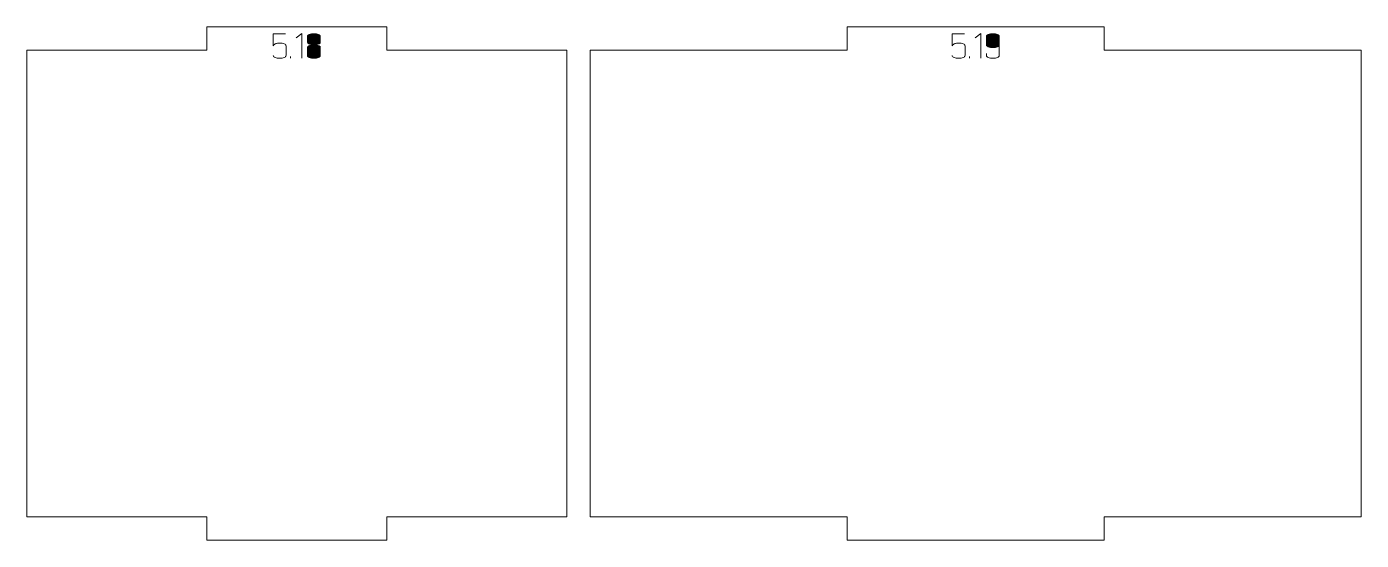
# Model space of a CAD drawing. Header units: centimetres. Extents: x -158 to 228, y -202 to 254.
# Drawn here: x 210.68 to 227.84, y 101.42 to 108.02 of the extents above; entities that cross this region are included whole.
import ezdxf

# ---------------------------------------------------------------- set-up
doc = ezdxf.new("R2010")
doc.units = ezdxf.units.CM
doc.header["$MEASUREMENT"] = 0
doc.layers.add('Capa 1', color=7, linetype='Continuous')

msp = doc.modelspace()

# ---------------------------------------------------------------- hatches: boundary and pattern name
at = {"layer": 'Capa 1', "true_color": 0x3e4095}
h = msp.add_hatch(color=175, dxfattribs=at)
edge = h.paths.add_edge_path()
edge.add_spline(control_points=[(213.93517, 107.61091), (213.91163, 107.61091), (213.89198, 107.61435), (213.87624, 107.62123), (213.86049, 107.62811), (213.85262, 107.63644), (213.85262, 107.64622), (213.85262, 107.63644), (213.86049, 107.62811), (213.87624, 107.62123), (213.89198, 107.61435), (213.91163, 107.61091), (213.93517, 107.61091), (213.95871, 107.61091), (213.97836, 107.61435), (213.9941, 107.62123), (214.00985, 107.62811), (214.01772, 107.63644), (214.01772, 107.64622), (214.01772, 107.64622), (214.01772, 107.77188), (214.01772, 107.77188), (214.01772, 107.78167), (214.00985, 107.79), (213.9941, 107.79688), (213.97836, 107.80376), (213.95871, 107.8072), (213.93517, 107.8072), (213.91377, 107.80536), (213.89726, 107.80291), (213.88564, 107.79986), (213.87402, 107.7968), (213.86302, 107.78747), (213.85262, 107.77188), (213.85262, 107.77188), (213.85262, 107.92735), (213.85262, 107.92735), (213.85262, 107.92735), (214.01222, 107.92735), (214.01222, 107.92735), (214.01222, 107.92735), (213.85262, 107.92735), (213.85262, 107.92735), (213.85262, 107.92735), (213.85262, 107.77188), (213.85262, 107.77188), (213.86302, 107.78747), (213.87402, 107.7968), (213.88564, 107.79986), (213.89726, 107.80291), (213.91377, 107.80536), (213.93517, 107.8072), (213.95871, 107.8072), (213.97836, 107.80376), (213.9941, 107.79688), (214.00985, 107.79), (214.01772, 107.78167), (214.01772, 107.77188), (214.01772, 107.77188), (214.01772, 107.64622), (214.01772, 107.64622), (214.01772, 107.63644), (214.00985, 107.62811), (213.9941, 107.62123), (213.97836, 107.61435), (213.95871, 107.61091), (213.93517, 107.61091)], knot_values=[0, 0, 0, 0, 0.04545455, 0.04545455, 0.04545455, 0.09090909, 0.09090909, 0.09090909, 0.13636364, 0.13636364, 0.13636364, 0.18181818, 0.18181818, 0.18181818, 0.22727273, 0.22727273, 0.22727273, 0.27272727, 0.27272727, 0.27272727, 0.31818182, 0.31818182, 0.31818182, 0.36363636, 0.36363636, 0.36363636, 0.40909091, 0.40909091, 0.40909091, 0.45454545, 0.45454545, 0.45454545, 0.5, 0.5, 0.5, 0.54545455, 0.54545455, 0.54545455, 0.59090909, 0.59090909, 0.59090909, 0.63636364, 0.63636364, 0.63636364, 0.68181818, 0.68181818, 0.68181818, 0.72727273, 0.72727273, 0.72727273, 0.77272727, 0.77272727, 0.77272727, 0.81818182, 0.81818182, 0.81818182, 0.86363636, 0.86363636, 0.86363636, 0.90909091, 0.90909091, 0.90909091, 0.95454545, 0.95454545, 0.95454545, 1, 1, 1, 1], degree=3, periodic=1)
h = msp.add_hatch(color=175, dxfattribs=at)
edge = h.paths.add_edge_path()
edge.add_spline(control_points=[(214.22226, 107.92781), (214.22226, 107.92781), (214.14613, 107.87507), (214.14613, 107.87507), (214.14613, 107.87507), (214.22226, 107.92781), (214.22226, 107.92781), (214.22226, 107.92781), (214.22226, 107.61091), (214.22226, 107.61091), (214.22226, 107.61091), (214.22226, 107.92781), (214.22226, 107.92781)], knot_values=[0, 0, 0, 0, 0.25, 0.25, 0.25, 0.5, 0.5, 0.5, 0.75, 0.75, 0.75, 1, 1, 1, 1], degree=3, periodic=1)
h = msp.add_hatch(color=175, dxfattribs=at)
edge = h.paths.add_edge_path()
edge.add_spline(control_points=[(214.29289, 107.81774), (214.29289, 107.80979), (214.29855, 107.80261), (214.30986, 107.79619), (214.32117, 107.78977), (214.34303, 107.78549), (214.37544, 107.78335), (214.40785, 107.78549), (214.42971, 107.78977), (214.44102, 107.79619), (214.45233, 107.80261), (214.45799, 107.80979), (214.45799, 107.81774), (214.45799, 107.81774), (214.45799, 107.89204), (214.45799, 107.89204), (214.45799, 107.90182), (214.45012, 107.91015), (214.43437, 107.91703), (214.41863, 107.92391), (214.39898, 107.92735), (214.37544, 107.92735), (214.3519, 107.92735), (214.33225, 107.92391), (214.31651, 107.91703), (214.30076, 107.91015), (214.29289, 107.90182), (214.29289, 107.89204), (214.29289, 107.89204), (214.29289, 107.81774), (214.29289, 107.81774)], knot_values=[0, 0, 0, 0, 0.1, 0.1, 0.1, 0.2, 0.2, 0.2, 0.3, 0.3, 0.3, 0.4, 0.4, 0.4, 0.5, 0.5, 0.5, 0.6, 0.6, 0.6, 0.7, 0.7, 0.7, 0.8, 0.8, 0.8, 0.9, 0.9, 0.9, 1, 1, 1, 1], degree=3, periodic=1)
h = msp.add_hatch(color=175, dxfattribs=at)
edge = h.paths.add_edge_path()
edge.add_spline(control_points=[(214.37544, 107.61091), (214.3519, 107.61091), (214.33225, 107.61435), (214.31651, 107.62123), (214.30076, 107.62811), (214.29289, 107.63644), (214.29289, 107.64622), (214.29289, 107.64622), (214.29289, 107.74941), (214.29289, 107.74941), (214.29289, 107.75767), (214.29855, 107.76485), (214.30986, 107.77096), (214.32117, 107.77708), (214.34303, 107.78121), (214.37544, 107.78335), (214.34303, 107.78549), (214.32117, 107.78977), (214.30986, 107.79619), (214.29855, 107.80261), (214.29289, 107.80979), (214.29289, 107.81774), (214.29289, 107.81774), (214.29289, 107.89204), (214.29289, 107.89204), (214.29289, 107.90182), (214.30076, 107.91015), (214.31651, 107.91703), (214.33225, 107.92391), (214.3519, 107.92735), (214.37544, 107.92735), (214.39898, 107.92735), (214.41863, 107.92391), (214.43437, 107.91703), (214.45012, 107.91015), (214.45799, 107.90182), (214.45799, 107.89204), (214.45799, 107.89204), (214.45799, 107.81774), (214.45799, 107.81774), (214.45799, 107.80979), (214.45233, 107.80261), (214.44102, 107.79619), (214.42971, 107.78977), (214.40785, 107.78549), (214.37544, 107.78335), (214.40785, 107.78121), (214.42971, 107.77708), (214.44102, 107.77096), (214.45233, 107.76485), (214.45799, 107.75767), (214.45799, 107.74941), (214.45799, 107.74941), (214.45799, 107.64622), (214.45799, 107.64622), (214.45799, 107.63644), (214.45012, 107.62811), (214.43437, 107.62123), (214.41863, 107.61435), (214.39898, 107.61091), (214.37544, 107.61091)], knot_values=[0, 0, 0, 0, 0.05, 0.05, 0.05, 0.1, 0.1, 0.1, 0.15, 0.15, 0.15, 0.2, 0.2, 0.2, 0.25, 0.25, 0.25, 0.3, 0.3, 0.3, 0.35, 0.35, 0.35, 0.4, 0.4, 0.4, 0.45, 0.45, 0.45, 0.5, 0.5, 0.5, 0.55, 0.55, 0.55, 0.6, 0.6, 0.6, 0.65, 0.65, 0.65, 0.7, 0.7, 0.7, 0.75, 0.75, 0.75, 0.8, 0.8, 0.8, 0.85, 0.85, 0.85, 0.9, 0.9, 0.9, 0.95, 0.95, 0.95, 1, 1, 1, 1], degree=3, periodic=1)
h = msp.add_hatch(color=175, dxfattribs=at)
edge = h.paths.add_edge_path()
edge.add_spline(control_points=[(222.66238, 107.61091), (222.63884, 107.61091), (222.61919, 107.61435), (222.60345, 107.62123), (222.5877, 107.62811), (222.57983, 107.63644), (222.57983, 107.64622), (222.57983, 107.63644), (222.5877, 107.62811), (222.60345, 107.62123), (222.61919, 107.61435), (222.63884, 107.61091), (222.66238, 107.61091), (222.68592, 107.61091), (222.70557, 107.61435), (222.72131, 107.62123), (222.73706, 107.62811), (222.74493, 107.63644), (222.74493, 107.64622), (222.74493, 107.64622), (222.74493, 107.77188), (222.74493, 107.77188), (222.74493, 107.78167), (222.73706, 107.79), (222.72131, 107.79688), (222.70557, 107.80376), (222.68592, 107.8072), (222.66238, 107.8072), (222.64098, 107.80536), (222.62447, 107.80291), (222.61285, 107.79986), (222.60123, 107.7968), (222.59023, 107.78747), (222.57983, 107.77188), (222.57983, 107.77188), (222.57983, 107.92735), (222.57983, 107.92735), (222.57983, 107.92735), (222.73943, 107.92735), (222.73943, 107.92735), (222.73943, 107.92735), (222.57983, 107.92735), (222.57983, 107.92735), (222.57983, 107.92735), (222.57983, 107.77188), (222.57983, 107.77188), (222.59023, 107.78747), (222.60123, 107.7968), (222.61285, 107.79986), (222.62447, 107.80291), (222.64098, 107.80536), (222.66238, 107.8072), (222.68592, 107.8072), (222.70557, 107.80376), (222.72131, 107.79688), (222.73706, 107.79), (222.74493, 107.78167), (222.74493, 107.77188), (222.74493, 107.77188), (222.74493, 107.64622), (222.74493, 107.64622), (222.74493, 107.63644), (222.73706, 107.62811), (222.72131, 107.62123), (222.70557, 107.61435), (222.68592, 107.61091), (222.66238, 107.61091)], knot_values=[0, 0, 0, 0, 0.04545455, 0.04545455, 0.04545455, 0.09090909, 0.09090909, 0.09090909, 0.13636364, 0.13636364, 0.13636364, 0.18181818, 0.18181818, 0.18181818, 0.22727273, 0.22727273, 0.22727273, 0.27272727, 0.27272727, 0.27272727, 0.31818182, 0.31818182, 0.31818182, 0.36363636, 0.36363636, 0.36363636, 0.40909091, 0.40909091, 0.40909091, 0.45454545, 0.45454545, 0.45454545, 0.5, 0.5, 0.5, 0.54545455, 0.54545455, 0.54545455, 0.59090909, 0.59090909, 0.59090909, 0.63636364, 0.63636364, 0.63636364, 0.68181818, 0.68181818, 0.68181818, 0.72727273, 0.72727273, 0.72727273, 0.77272727, 0.77272727, 0.77272727, 0.81818182, 0.81818182, 0.81818182, 0.86363636, 0.86363636, 0.86363636, 0.90909091, 0.90909091, 0.90909091, 0.95454545, 0.95454545, 0.95454545, 1, 1, 1, 1], degree=3, periodic=1)
h = msp.add_hatch(color=175, dxfattribs=at)
edge = h.paths.add_edge_path()
edge.add_spline(control_points=[(222.94947, 107.92781), (222.94947, 107.92781), (222.87334, 107.87507), (222.87334, 107.87507), (222.87334, 107.87507), (222.94947, 107.92781), (222.94947, 107.92781), (222.94947, 107.92781), (222.94947, 107.61091), (222.94947, 107.61091), (222.94947, 107.61091), (222.94947, 107.92781), (222.94947, 107.92781)], knot_values=[0, 0, 0, 0, 0.25, 0.25, 0.25, 0.5, 0.5, 0.5, 0.75, 0.75, 0.75, 1, 1, 1, 1], degree=3, periodic=1)
h = msp.add_hatch(color=175, dxfattribs=at)
edge = h.paths.add_edge_path()
edge.add_spline(control_points=[(223.0201, 107.78472), (223.0201, 107.77494), (223.02797, 107.76661), (223.04372, 107.75973), (223.05946, 107.75285), (223.07911, 107.74941), (223.10265, 107.74941), (223.12589, 107.7488), (223.14545, 107.75163), (223.16135, 107.75789), (223.17725, 107.76416), (223.1852, 107.77311), (223.1852, 107.78472), (223.1852, 107.78472), (223.1852, 107.89204), (223.1852, 107.89204), (223.1852, 107.90182), (223.17733, 107.91015), (223.16158, 107.91703), (223.14584, 107.92391), (223.12619, 107.92735), (223.10265, 107.92735), (223.07911, 107.92735), (223.05946, 107.92391), (223.04372, 107.91703), (223.02797, 107.91015), (223.0201, 107.90182), (223.0201, 107.89204), (223.0201, 107.89204), (223.0201, 107.78472), (223.0201, 107.78472)], knot_values=[0, 0, 0, 0, 0.1, 0.1, 0.1, 0.2, 0.2, 0.2, 0.3, 0.3, 0.3, 0.4, 0.4, 0.4, 0.5, 0.5, 0.5, 0.6, 0.6, 0.6, 0.7, 0.7, 0.7, 0.8, 0.8, 0.8, 0.9, 0.9, 0.9, 1, 1, 1, 1], degree=3, periodic=1)
h = msp.add_hatch(color=175, dxfattribs=at)
edge = h.paths.add_edge_path()
edge.add_spline(control_points=[(223.10265, 107.61091), (223.07911, 107.61091), (223.05946, 107.61435), (223.04372, 107.62123), (223.02797, 107.62811), (223.0201, 107.63644), (223.0201, 107.64622), (223.0201, 107.64622), (223.0201, 107.67145), (223.0201, 107.67145), (223.0201, 107.67145), (223.0201, 107.64622), (223.0201, 107.64622), (223.0201, 107.63644), (223.02797, 107.62811), (223.04372, 107.62123), (223.05946, 107.61435), (223.07911, 107.61091), (223.10265, 107.61091), (223.12619, 107.61091), (223.14584, 107.61435), (223.16158, 107.62123), (223.17733, 107.62811), (223.1852, 107.63644), (223.1852, 107.64622), (223.1852, 107.64622), (223.1852, 107.78472), (223.1852, 107.78472), (223.1852, 107.77311), (223.17725, 107.76416), (223.16135, 107.75789), (223.14545, 107.75163), (223.12589, 107.7488), (223.10265, 107.74941), (223.07911, 107.74941), (223.05946, 107.75285), (223.04372, 107.75973), (223.02797, 107.76661), (223.0201, 107.77494), (223.0201, 107.78472), (223.0201, 107.78472), (223.0201, 107.89204), (223.0201, 107.89204), (223.0201, 107.90182), (223.02797, 107.91015), (223.04372, 107.91703), (223.05946, 107.92391), (223.07911, 107.92735), (223.10265, 107.92735), (223.12619, 107.92735), (223.14584, 107.92391), (223.16158, 107.91703), (223.17733, 107.91015), (223.1852, 107.90182), (223.1852, 107.89204), (223.1852, 107.89204), (223.1852, 107.78472), (223.1852, 107.78472), (223.1852, 107.78472), (223.1852, 107.64622), (223.1852, 107.64622), (223.1852, 107.63644), (223.17733, 107.62811), (223.16158, 107.62123), (223.14584, 107.61435), (223.12619, 107.61091), (223.10265, 107.61091)], knot_values=[0, 0, 0, 0, 0.04545455, 0.04545455, 0.04545455, 0.09090909, 0.09090909, 0.09090909, 0.13636364, 0.13636364, 0.13636364, 0.18181818, 0.18181818, 0.18181818, 0.22727273, 0.22727273, 0.22727273, 0.27272727, 0.27272727, 0.27272727, 0.31818182, 0.31818182, 0.31818182, 0.36363636, 0.36363636, 0.36363636, 0.40909091, 0.40909091, 0.40909091, 0.45454545, 0.45454545, 0.45454545, 0.5, 0.5, 0.5, 0.54545455, 0.54545455, 0.54545455, 0.59090909, 0.59090909, 0.59090909, 0.63636364, 0.63636364, 0.63636364, 0.68181818, 0.68181818, 0.68181818, 0.72727273, 0.72727273, 0.72727273, 0.77272727, 0.77272727, 0.77272727, 0.81818182, 0.81818182, 0.81818182, 0.86363636, 0.86363636, 0.86363636, 0.90909091, 0.90909091, 0.90909091, 0.95454545, 0.95454545, 0.95454545, 1, 1, 1, 1], degree=3, periodic=1)
h = msp.add_hatch(color=175, dxfattribs=at)
edge = h.paths.add_edge_path()
edge.add_spline(control_points=[(214.29289, 107.64622), (214.29289, 107.63644), (214.30076, 107.62811), (214.31651, 107.62123), (214.33225, 107.61435), (214.3519, 107.61091), (214.37544, 107.61091), (214.39898, 107.61091), (214.41863, 107.61435), (214.43437, 107.62123), (214.45012, 107.62811), (214.45799, 107.63644), (214.45799, 107.64622), (214.45799, 107.64622), (214.45799, 107.74941), (214.45799, 107.74941), (214.45799, 107.75767), (214.45233, 107.76485), (214.44102, 107.77096), (214.42971, 107.77708), (214.40785, 107.78121), (214.37544, 107.78335), (214.34303, 107.78121), (214.32117, 107.77708), (214.30986, 107.77096), (214.29855, 107.76485), (214.29289, 107.75767), (214.29289, 107.74941), (214.29289, 107.74941), (214.29289, 107.64622), (214.29289, 107.64622)], knot_values=[0, 0, 0, 0, 0.1, 0.1, 0.1, 0.2, 0.2, 0.2, 0.3, 0.3, 0.3, 0.4, 0.4, 0.4, 0.5, 0.5, 0.5, 0.6, 0.6, 0.6, 0.7, 0.7, 0.7, 0.8, 0.8, 0.8, 0.9, 0.9, 0.9, 1, 1, 1, 1], degree=3, periodic=1)
h = msp.add_hatch(color=175, dxfattribs=at)
edge = h.paths.add_edge_path()
edge.add_spline(control_points=[(214.07275, 107.61091), (214.07275, 107.61091), (214.07275, 107.63338), (214.07275, 107.63338), (214.07275, 107.63338), (214.07275, 107.61091), (214.07275, 107.61091)], knot_values=[0, 0, 0, 0, 0.5, 0.5, 0.5, 1, 1, 1, 1], degree=3, periodic=1)
h = msp.add_hatch(color=175, dxfattribs=at)
edge = h.paths.add_edge_path()
edge.add_spline(control_points=[(222.79996, 107.61091), (222.79996, 107.61091), (222.79996, 107.63338), (222.79996, 107.63338), (222.79996, 107.63338), (222.79996, 107.61091), (222.79996, 107.61091)], knot_values=[0, 0, 0, 0, 0.5, 0.5, 0.5, 1, 1, 1, 1], degree=3, periodic=1)

# ---------------------------------------------------------------- linework, layer by layer
at = {"layer": 'Capa 1', "color": 240, "lineweight": 9}
for points in [[(210.68372, 107.71731), (210.68372, 107.71731), (210.68372, 101.71731), (210.68372, 101.71731), (210.68372, 101.71731), (212.99811, 101.71731), (212.99811, 101.71731), (212.99811, 101.71731), (212.99811, 101.41731), (212.99811, 101.41731), (212.99811, 101.41731), (215.3125, 101.41731), (215.3125, 101.41731), (215.3125, 101.41731), (215.3125, 101.71731), (215.3125, 101.71731), (215.3125, 101.71731), (217.62689, 101.71731), (217.62689, 101.71731), (217.62689, 101.71731), (217.62689, 107.71731), (217.62689, 107.71731), (217.62689, 107.71731), (215.3125, 107.71731), (215.3125, 107.71731), (215.3125, 107.71731), (215.3125, 108.01731), (215.3125, 108.01731), (215.3125, 108.01731), (212.99811, 108.01731), (212.99811, 108.01731), (212.99811, 108.01731), (212.99811, 107.71731), (212.99811, 107.71731), (212.99811, 107.71731), (210.68372, 107.71731), (210.68372, 107.71731)], [(217.92689, 107.71731), (217.92689, 107.71731), (217.92689, 101.71731), (217.92689, 101.71731), (217.92689, 101.71731), (221.23064, 101.71731), (221.23064, 101.71731), (221.23064, 101.71731), (221.23064, 101.41731), (221.23064, 101.41731), (221.23064, 101.41731), (224.53438, 101.41731), (224.53438, 101.41731), (224.53438, 101.41731), (224.53438, 101.71731), (224.53438, 101.71731), (224.53438, 101.71731), (227.83813, 101.71731), (227.83813, 101.71731), (227.83813, 101.71731), (227.83813, 107.71731), (227.83813, 107.71731), (227.83813, 107.71731), (224.53438, 107.71731), (224.53438, 107.71731), (224.53438, 107.71731), (224.53438, 108.01731), (224.53438, 108.01731), (224.53438, 108.01731), (221.23064, 108.01731), (221.23064, 108.01731), (221.23064, 108.01731), (221.23064, 107.71731), (221.23064, 107.71731), (221.23064, 107.71731), (217.92689, 107.71731), (217.92689, 107.71731)]]:
    msp.add_open_spline(points, degree=3, knots=[0, 0, 0, 0, 0.08333333, 0.08333333, 0.08333333, 0.16666667, 0.16666667, 0.16666667, 0.25, 0.25, 0.25, 0.33333333, 0.33333333, 0.33333333, 0.41666667, 0.41666667, 0.41666667, 0.5, 0.5, 0.5, 0.58333333, 0.58333333, 0.58333333, 0.66666667, 0.66666667, 0.66666667, 0.75, 0.75, 0.75, 0.83333333, 0.83333333, 0.83333333, 0.91666667, 0.91666667, 0.91666667, 1, 1, 1, 1], dxfattribs=at)
at = {"layer": 'Capa 1', "color": 114, "lineweight": 9}
for points, knots in [([(213.93517, 107.61091), (213.91163, 107.61091), (213.89198, 107.61435), (213.87624, 107.62123), (213.86049, 107.62811), (213.85262, 107.63644), (213.85262, 107.64622), (213.85262, 107.63644), (213.86049, 107.62811), (213.87624, 107.62123), (213.89198, 107.61435), (213.91163, 107.61091), (213.93517, 107.61091), (213.95871, 107.61091), (213.97836, 107.61435), (213.9941, 107.62123), (214.00985, 107.62811), (214.01772, 107.63644), (214.01772, 107.64622), (214.01772, 107.64622), (214.01772, 107.77188), (214.01772, 107.77188), (214.01772, 107.78167), (214.00985, 107.79), (213.9941, 107.79688), (213.97836, 107.80376), (213.95871, 107.8072), (213.93517, 107.8072), (213.91377, 107.80536), (213.89726, 107.80291), (213.88564, 107.79986), (213.87402, 107.7968), (213.86302, 107.78747), (213.85262, 107.77188), (213.85262, 107.77188), (213.85262, 107.92735), (213.85262, 107.92735), (213.85262, 107.92735), (214.01222, 107.92735), (214.01222, 107.92735), (214.01222, 107.92735), (213.85262, 107.92735), (213.85262, 107.92735), (213.85262, 107.92735), (213.85262, 107.77188), (213.85262, 107.77188), (213.86302, 107.78747), (213.87402, 107.7968), (213.88564, 107.79986), (213.89726, 107.80291), (213.91377, 107.80536), (213.93517, 107.8072), (213.95871, 107.8072), (213.97836, 107.80376), (213.9941, 107.79688), (214.00985, 107.79), (214.01772, 107.78167), (214.01772, 107.77188), (214.01772, 107.77188), (214.01772, 107.64622), (214.01772, 107.64622), (214.01772, 107.63644), (214.00985, 107.62811), (213.9941, 107.62123), (213.97836, 107.61435), (213.95871, 107.61091), (213.93517, 107.61091)], [0, 0, 0, 0, 0.04545455, 0.04545455, 0.04545455, 0.09090909, 0.09090909, 0.09090909, 0.13636364, 0.13636364, 0.13636364, 0.18181818, 0.18181818, 0.18181818, 0.22727273, 0.22727273, 0.22727273, 0.27272727, 0.27272727, 0.27272727, 0.31818182, 0.31818182, 0.31818182, 0.36363636, 0.36363636, 0.36363636, 0.40909091, 0.40909091, 0.40909091, 0.45454545, 0.45454545, 0.45454545, 0.5, 0.5, 0.5, 0.54545455, 0.54545455, 0.54545455, 0.59090909, 0.59090909, 0.59090909, 0.63636364, 0.63636364, 0.63636364, 0.68181818, 0.68181818, 0.68181818, 0.72727273, 0.72727273, 0.72727273, 0.77272727, 0.77272727, 0.77272727, 0.81818182, 0.81818182, 0.81818182, 0.86363636, 0.86363636, 0.86363636, 0.90909091, 0.90909091, 0.90909091, 0.95454545, 0.95454545, 0.95454545, 1, 1, 1, 1]), ([(214.22226, 107.92781), (214.22226, 107.92781), (214.14613, 107.87507), (214.14613, 107.87507), (214.14613, 107.87507), (214.22226, 107.92781), (214.22226, 107.92781), (214.22226, 107.92781), (214.22226, 107.61091), (214.22226, 107.61091), (214.22226, 107.61091), (214.22226, 107.92781), (214.22226, 107.92781)], [0, 0, 0, 0, 0.25, 0.25, 0.25, 0.5, 0.5, 0.5, 0.75, 0.75, 0.75, 1, 1, 1, 1]), ([(214.29289, 107.81774), (214.29289, 107.80979), (214.29855, 107.80261), (214.30986, 107.79619), (214.32117, 107.78977), (214.34303, 107.78549), (214.37544, 107.78335), (214.40785, 107.78549), (214.42971, 107.78977), (214.44102, 107.79619), (214.45233, 107.80261), (214.45799, 107.80979), (214.45799, 107.81774), (214.45799, 107.81774), (214.45799, 107.89204), (214.45799, 107.89204), (214.45799, 107.90182), (214.45012, 107.91015), (214.43437, 107.91703), (214.41863, 107.92391), (214.39898, 107.92735), (214.37544, 107.92735), (214.3519, 107.92735), (214.33225, 107.92391), (214.31651, 107.91703), (214.30076, 107.91015), (214.29289, 107.90182), (214.29289, 107.89204), (214.29289, 107.89204), (214.29289, 107.81774), (214.29289, 107.81774)], [0, 0, 0, 0, 0.1, 0.1, 0.1, 0.2, 0.2, 0.2, 0.3, 0.3, 0.3, 0.4, 0.4, 0.4, 0.5, 0.5, 0.5, 0.6, 0.6, 0.6, 0.7, 0.7, 0.7, 0.8, 0.8, 0.8, 0.9, 0.9, 0.9, 1, 1, 1, 1]), ([(214.37544, 107.61091), (214.3519, 107.61091), (214.33225, 107.61435), (214.31651, 107.62123), (214.30076, 107.62811), (214.29289, 107.63644), (214.29289, 107.64622), (214.29289, 107.64622), (214.29289, 107.74941), (214.29289, 107.74941), (214.29289, 107.75767), (214.29855, 107.76485), (214.30986, 107.77096), (214.32117, 107.77708), (214.34303, 107.78121), (214.37544, 107.78335), (214.34303, 107.78549), (214.32117, 107.78977), (214.30986, 107.79619), (214.29855, 107.80261), (214.29289, 107.80979), (214.29289, 107.81774), (214.29289, 107.81774), (214.29289, 107.89204), (214.29289, 107.89204), (214.29289, 107.90182), (214.30076, 107.91015), (214.31651, 107.91703), (214.33225, 107.92391), (214.3519, 107.92735), (214.37544, 107.92735), (214.39898, 107.92735), (214.41863, 107.92391), (214.43437, 107.91703), (214.45012, 107.91015), (214.45799, 107.90182), (214.45799, 107.89204), (214.45799, 107.89204), (214.45799, 107.81774), (214.45799, 107.81774), (214.45799, 107.80979), (214.45233, 107.80261), (214.44102, 107.79619), (214.42971, 107.78977), (214.40785, 107.78549), (214.37544, 107.78335), (214.40785, 107.78121), (214.42971, 107.77708), (214.44102, 107.77096), (214.45233, 107.76485), (214.45799, 107.75767), (214.45799, 107.74941), (214.45799, 107.74941), (214.45799, 107.64622), (214.45799, 107.64622), (214.45799, 107.63644), (214.45012, 107.62811), (214.43437, 107.62123), (214.41863, 107.61435), (214.39898, 107.61091), (214.37544, 107.61091)], [0, 0, 0, 0, 0.05, 0.05, 0.05, 0.1, 0.1, 0.1, 0.15, 0.15, 0.15, 0.2, 0.2, 0.2, 0.25, 0.25, 0.25, 0.3, 0.3, 0.3, 0.35, 0.35, 0.35, 0.4, 0.4, 0.4, 0.45, 0.45, 0.45, 0.5, 0.5, 0.5, 0.55, 0.55, 0.55, 0.6, 0.6, 0.6, 0.65, 0.65, 0.65, 0.7, 0.7, 0.7, 0.75, 0.75, 0.75, 0.8, 0.8, 0.8, 0.85, 0.85, 0.85, 0.9, 0.9, 0.9, 0.95, 0.95, 0.95, 1, 1, 1, 1]), ([(222.66238, 107.61091), (222.63884, 107.61091), (222.61919, 107.61435), (222.60345, 107.62123), (222.5877, 107.62811), (222.57983, 107.63644), (222.57983, 107.64622), (222.57983, 107.63644), (222.5877, 107.62811), (222.60345, 107.62123), (222.61919, 107.61435), (222.63884, 107.61091), (222.66238, 107.61091), (222.68592, 107.61091), (222.70557, 107.61435), (222.72131, 107.62123), (222.73706, 107.62811), (222.74493, 107.63644), (222.74493, 107.64622), (222.74493, 107.64622), (222.74493, 107.77188), (222.74493, 107.77188), (222.74493, 107.78167), (222.73706, 107.79), (222.72131, 107.79688), (222.70557, 107.80376), (222.68592, 107.8072), (222.66238, 107.8072), (222.64098, 107.80536), (222.62447, 107.80291), (222.61285, 107.79986), (222.60123, 107.7968), (222.59023, 107.78747), (222.57983, 107.77188), (222.57983, 107.77188), (222.57983, 107.92735), (222.57983, 107.92735), (222.57983, 107.92735), (222.73943, 107.92735), (222.73943, 107.92735), (222.73943, 107.92735), (222.57983, 107.92735), (222.57983, 107.92735), (222.57983, 107.92735), (222.57983, 107.77188), (222.57983, 107.77188), (222.59023, 107.78747), (222.60123, 107.7968), (222.61285, 107.79986), (222.62447, 107.80291), (222.64098, 107.80536), (222.66238, 107.8072), (222.68592, 107.8072), (222.70557, 107.80376), (222.72131, 107.79688), (222.73706, 107.79), (222.74493, 107.78167), (222.74493, 107.77188), (222.74493, 107.77188), (222.74493, 107.64622), (222.74493, 107.64622), (222.74493, 107.63644), (222.73706, 107.62811), (222.72131, 107.62123), (222.70557, 107.61435), (222.68592, 107.61091), (222.66238, 107.61091)], [0, 0, 0, 0, 0.04545455, 0.04545455, 0.04545455, 0.09090909, 0.09090909, 0.09090909, 0.13636364, 0.13636364, 0.13636364, 0.18181818, 0.18181818, 0.18181818, 0.22727273, 0.22727273, 0.22727273, 0.27272727, 0.27272727, 0.27272727, 0.31818182, 0.31818182, 0.31818182, 0.36363636, 0.36363636, 0.36363636, 0.40909091, 0.40909091, 0.40909091, 0.45454545, 0.45454545, 0.45454545, 0.5, 0.5, 0.5, 0.54545455, 0.54545455, 0.54545455, 0.59090909, 0.59090909, 0.59090909, 0.63636364, 0.63636364, 0.63636364, 0.68181818, 0.68181818, 0.68181818, 0.72727273, 0.72727273, 0.72727273, 0.77272727, 0.77272727, 0.77272727, 0.81818182, 0.81818182, 0.81818182, 0.86363636, 0.86363636, 0.86363636, 0.90909091, 0.90909091, 0.90909091, 0.95454545, 0.95454545, 0.95454545, 1, 1, 1, 1]), ([(222.94947, 107.92781), (222.94947, 107.92781), (222.87334, 107.87507), (222.87334, 107.87507), (222.87334, 107.87507), (222.94947, 107.92781), (222.94947, 107.92781), (222.94947, 107.92781), (222.94947, 107.61091), (222.94947, 107.61091), (222.94947, 107.61091), (222.94947, 107.92781), (222.94947, 107.92781)], [0, 0, 0, 0, 0.25, 0.25, 0.25, 0.5, 0.5, 0.5, 0.75, 0.75, 0.75, 1, 1, 1, 1]), ([(223.0201, 107.78472), (223.0201, 107.77494), (223.02797, 107.76661), (223.04372, 107.75973), (223.05946, 107.75285), (223.07911, 107.74941), (223.10265, 107.74941), (223.12589, 107.7488), (223.14545, 107.75163), (223.16135, 107.75789), (223.17725, 107.76416), (223.1852, 107.77311), (223.1852, 107.78472), (223.1852, 107.78472), (223.1852, 107.89204), (223.1852, 107.89204), (223.1852, 107.90182), (223.17733, 107.91015), (223.16158, 107.91703), (223.14584, 107.92391), (223.12619, 107.92735), (223.10265, 107.92735), (223.07911, 107.92735), (223.05946, 107.92391), (223.04372, 107.91703), (223.02797, 107.91015), (223.0201, 107.90182), (223.0201, 107.89204), (223.0201, 107.89204), (223.0201, 107.78472), (223.0201, 107.78472)], [0, 0, 0, 0, 0.1, 0.1, 0.1, 0.2, 0.2, 0.2, 0.3, 0.3, 0.3, 0.4, 0.4, 0.4, 0.5, 0.5, 0.5, 0.6, 0.6, 0.6, 0.7, 0.7, 0.7, 0.8, 0.8, 0.8, 0.9, 0.9, 0.9, 1, 1, 1, 1]), ([(223.10265, 107.61091), (223.07911, 107.61091), (223.05946, 107.61435), (223.04372, 107.62123), (223.02797, 107.62811), (223.0201, 107.63644), (223.0201, 107.64622), (223.0201, 107.64622), (223.0201, 107.67145), (223.0201, 107.67145), (223.0201, 107.67145), (223.0201, 107.64622), (223.0201, 107.64622), (223.0201, 107.63644), (223.02797, 107.62811), (223.04372, 107.62123), (223.05946, 107.61435), (223.07911, 107.61091), (223.10265, 107.61091), (223.12619, 107.61091), (223.14584, 107.61435), (223.16158, 107.62123), (223.17733, 107.62811), (223.1852, 107.63644), (223.1852, 107.64622), (223.1852, 107.64622), (223.1852, 107.78472), (223.1852, 107.78472), (223.1852, 107.77311), (223.17725, 107.76416), (223.16135, 107.75789), (223.14545, 107.75163), (223.12589, 107.7488), (223.10265, 107.74941), (223.07911, 107.74941), (223.05946, 107.75285), (223.04372, 107.75973), (223.02797, 107.76661), (223.0201, 107.77494), (223.0201, 107.78472), (223.0201, 107.78472), (223.0201, 107.89204), (223.0201, 107.89204), (223.0201, 107.90182), (223.02797, 107.91015), (223.04372, 107.91703), (223.05946, 107.92391), (223.07911, 107.92735), (223.10265, 107.92735), (223.12619, 107.92735), (223.14584, 107.92391), (223.16158, 107.91703), (223.17733, 107.91015), (223.1852, 107.90182), (223.1852, 107.89204), (223.1852, 107.89204), (223.1852, 107.78472), (223.1852, 107.78472), (223.1852, 107.78472), (223.1852, 107.64622), (223.1852, 107.64622), (223.1852, 107.63644), (223.17733, 107.62811), (223.16158, 107.62123), (223.14584, 107.61435), (223.12619, 107.61091), (223.10265, 107.61091)], [0, 0, 0, 0, 0.04545455, 0.04545455, 0.04545455, 0.09090909, 0.09090909, 0.09090909, 0.13636364, 0.13636364, 0.13636364, 0.18181818, 0.18181818, 0.18181818, 0.22727273, 0.22727273, 0.22727273, 0.27272727, 0.27272727, 0.27272727, 0.31818182, 0.31818182, 0.31818182, 0.36363636, 0.36363636, 0.36363636, 0.40909091, 0.40909091, 0.40909091, 0.45454545, 0.45454545, 0.45454545, 0.5, 0.5, 0.5, 0.54545455, 0.54545455, 0.54545455, 0.59090909, 0.59090909, 0.59090909, 0.63636364, 0.63636364, 0.63636364, 0.68181818, 0.68181818, 0.68181818, 0.72727273, 0.72727273, 0.72727273, 0.77272727, 0.77272727, 0.77272727, 0.81818182, 0.81818182, 0.81818182, 0.86363636, 0.86363636, 0.86363636, 0.90909091, 0.90909091, 0.90909091, 0.95454545, 0.95454545, 0.95454545, 1, 1, 1, 1]), ([(214.29289, 107.64622), (214.29289, 107.63644), (214.30076, 107.62811), (214.31651, 107.62123), (214.33225, 107.61435), (214.3519, 107.61091), (214.37544, 107.61091), (214.39898, 107.61091), (214.41863, 107.61435), (214.43437, 107.62123), (214.45012, 107.62811), (214.45799, 107.63644), (214.45799, 107.64622), (214.45799, 107.64622), (214.45799, 107.74941), (214.45799, 107.74941), (214.45799, 107.75767), (214.45233, 107.76485), (214.44102, 107.77096), (214.42971, 107.77708), (214.40785, 107.78121), (214.37544, 107.78335), (214.34303, 107.78121), (214.32117, 107.77708), (214.30986, 107.77096), (214.29855, 107.76485), (214.29289, 107.75767), (214.29289, 107.74941), (214.29289, 107.74941), (214.29289, 107.64622), (214.29289, 107.64622)], [0, 0, 0, 0, 0.1, 0.1, 0.1, 0.2, 0.2, 0.2, 0.3, 0.3, 0.3, 0.4, 0.4, 0.4, 0.5, 0.5, 0.5, 0.6, 0.6, 0.6, 0.7, 0.7, 0.7, 0.8, 0.8, 0.8, 0.9, 0.9, 0.9, 1, 1, 1, 1]), ([(214.07275, 107.61091), (214.07275, 107.61091), (214.07275, 107.63338), (214.07275, 107.63338), (214.07275, 107.63338), (214.07275, 107.61091), (214.07275, 107.61091)], [0, 0, 0, 0, 0.5, 0.5, 0.5, 1, 1, 1, 1]), ([(222.79996, 107.61091), (222.79996, 107.61091), (222.79996, 107.63338), (222.79996, 107.63338), (222.79996, 107.63338), (222.79996, 107.61091), (222.79996, 107.61091)], [0, 0, 0, 0, 0.5, 0.5, 0.5, 1, 1, 1, 1])]:
    msp.add_open_spline(points, degree=3, knots=knots, dxfattribs=at)

doc.saveas('drawing.dxf')
